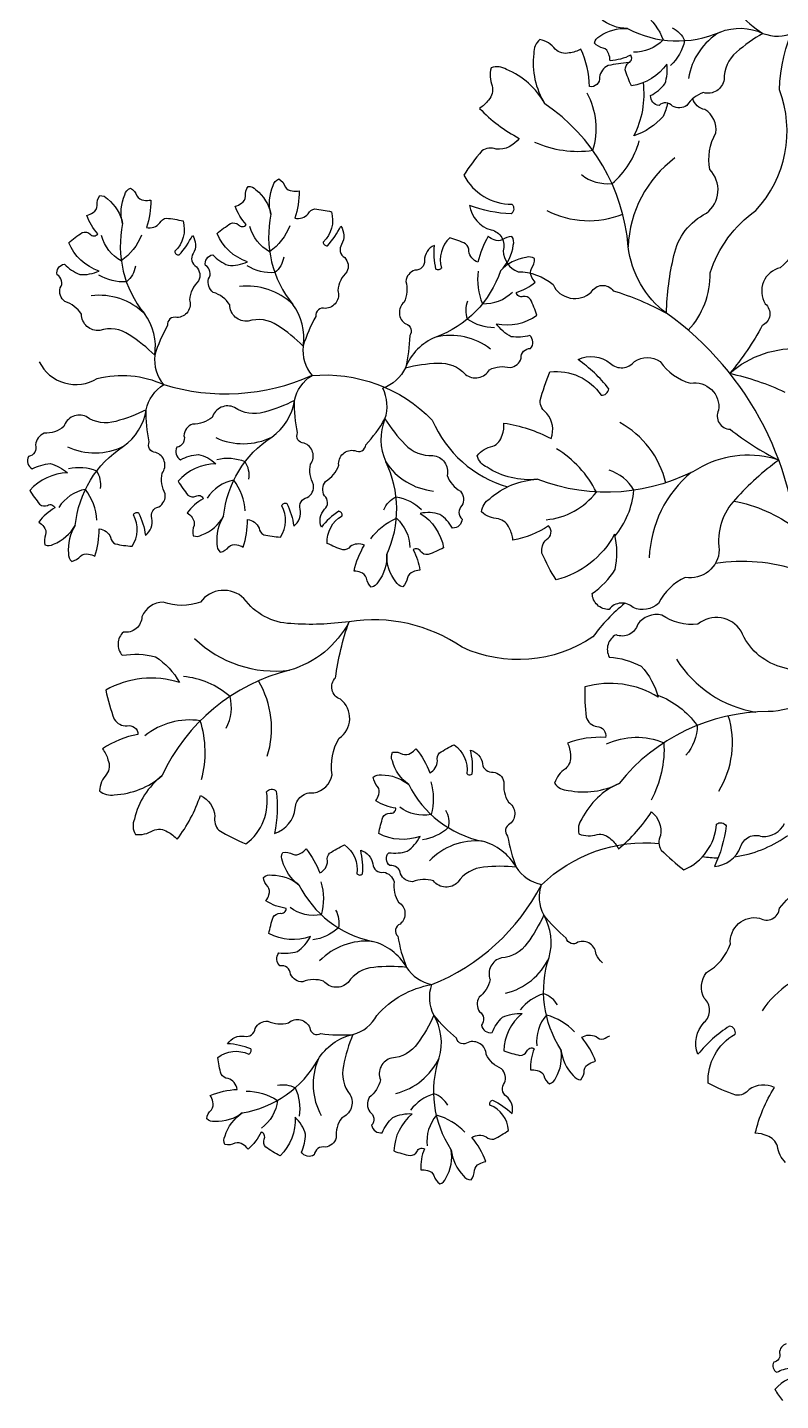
# Model space of a CAD drawing. Header units: millimetres. Extents: x 228.39 to 232.01, y 86.87 to 92.76.
# Drawn here: x 228.6619 to 228.9126, y 90.5705 to 91.0275 of the extents above; entities that cross this region are included whole.
import ezdxf

# ---------------------------------------------------------------- set-up
doc = ezdxf.new("R2010")
doc.units = ezdxf.units.MM
for name, color, linetype in [('62', 62, 'Continuous'), ('63', 63, 'Continuous'), ('CauleArvore', 253, 'Continuous')]:
    doc.layers.add(name, color=color, linetype=linetype)

msp = doc.modelspace()

# ---------------------------------------------------------------- linework, layer by layer
at = {"layer": '62'}
for points in [[(228.8818690948611, 90.92673210807973, 0.1954096761169075), (228.8891655098218, 90.94581401559952, -0.1631901514612794), (228.9043919739122, 90.96661242938447, 0.2835782542006574), (228.9122707912296, 91.0067742443455, -0.2251438523393833), (228.9312410822425, 91.0451925154305, 0.1802530025354734), (228.9690193769532, 91.07688980661739, 0.2002582601934849), (228.9799192365681, 91.09713033928597, -0.4574430062941838), (228.9982526410376, 91.11105669458442)], [(228.8670390677036, 91.03222401690903, -0.1413864367129372), (228.8734952742142, 91.0233836303679, -0.210122964771746), (228.8636110247097, 91.01932237839011, -0.210122964771746)], [(228.8616271753142, 91.02718563946839, 0.2279428046577942), (228.8924567361578, 91.02602095620507, -0.2043996860364329), (228.9067541709604, 91.0255758835169, 0.2049975904848279), (228.9169533416903, 91.02580660081429, 0.2049975904848279)], [(228.8764974187686, 91.02739606140955, -0.1876286218963192), (228.8806630612033, 91.02314592195705, -0.1520058651265381), (228.8760185681973, 91.01490882853386)], [(228.8746183932506, 90.93240988506408, -0.2043996860364353), (228.8618908003579, 90.95455664158541, 0.2279428046577944), (228.8341234190789, 91.00213927970618, 0.2279428046577944)], [(228.8463003125292, 90.97853886233335, 0.1876286218963192), (228.856499075862, 90.97555226958643, 0.152005865126538), (228.8655672492831, 90.98979698089097)], [(228.6998912232613, 90.95844478839501, -0.1413864367129372), (228.6931320823252, 90.94983380410115, -0.210122964771746), (228.6865433911598, 90.95824696668248, -0.210122964771746)], [(228.7492788456489, 90.96151239514417, -0.1413864367129372), (228.7425197047128, 90.95290141085029, -0.210122964771746), (228.7359310135473, 90.96131457343164, -0.210122964771746)], [(228.7471957367078, 90.95109941207916, -0.1876286218963192), (228.7442340092729, 90.9459375875121, -0.1520058651265381), (228.7350462875696, 90.94817517399052)], [(228.6978081143203, 90.94803180533, -0.1876286218963192), (228.6948463868853, 90.94286998076295, -0.1520058651265381), (228.685658665182, 90.94510756724137)], [(228.8193643917425, 90.94651369130527, -0.2279428046577942), (228.7977999854076, 90.92445026708484, 0.2043996860364329), (228.7877339103437, 90.91428715415417, -0.2049975904848279), (228.7801759002782, 90.90743494298565, -0.2049975904848279)], [(228.811970543543, 90.94644415518744, 0.1413864367129372), (228.8133711483493, 90.93558720612798, 0.210122964771746), (228.8233370613225, 90.93944372457143, 0.210122964771746)], [(228.8084316148273, 90.93643188557871, 0.1876286218963192), (228.8083347185457, 90.93048151807996, 0.1520058651265381), (228.8173733592599, 90.92770231002984)], [(228.8956923862649, 90.91240837470632, -0.2043996860364329), (228.9199059453037, 90.92054311526321, 0.2279428046577942), (228.9720119324665, 90.93843448232721, 0.2279428046577942)], [(228.6658148336561, 90.91623897632518, 0.442149186598303), (228.6851065790527, 90.91068315006088, -0.1709273865300307), (228.7072453482695, 90.90865990291452, 0.1802530025354734), (228.7564681597556, 90.91166533952824, -0.2251438523393833), (228.7966720020502, 90.8968502607562, 0.2256520569911392), (228.8216931220827, 90.87460303138054, 0.09065442908466861)], [(228.6778131898864, 90.86179163554313, -0.2279428046577942), (228.6938835530601, 90.8881271958443, 0.2043996860364329), (228.7014155180205, 90.9002879620812, -0.2049975904848279), (228.7072453482695, 90.90865990291452, -0.2049975904848279)], [(228.727200812274, 90.86485924229228, -0.2279428046577942), (228.7432711754477, 90.89119480259346, 0.2043996860364329), (228.750803140408, 90.90335556883035, -0.2049975904848279), (228.756632970657, 90.91172750966368, -0.2049975904848279)], [(228.9119986202134, 90.88352937162918, 0.2043996860364367), (228.8865450336642, 90.88138802227877, -0.2279428046577933), (228.8316174431768, 90.87713423374721)], [(228.8345927443596, 90.86366980295084, 0.2101229647717458), (228.8512939782128, 90.8729002925344, 0.1413864367129372), (228.8380290410946, 90.88725886048368)], [(228.6862080289985, 90.87406742855494, 0.1876286218963192), (228.6849687262022, 90.87988811501262, 0.1520058651265381), (228.6755371221752, 90.88057066085358)], [(228.7355956513861, 90.8771350353041, 0.1876286218963192), (228.7343563485897, 90.88295572176177, 0.1520058651265381), (228.7249247445628, 90.88363826760273)], [(228.8574763000216, 90.85818638949358, 0.1487400713347152), (228.8637945951306, 90.87347124697268, 0.1876286218963192), (228.8555338770413, 90.88015668236666, 0.1876286218963192)], [(228.7343909471983, 90.8665842890275, 0.1413864367129372), (228.7305924690772, 90.87685106070442, 0.210122964771746), (228.7217445382222, 90.87085887617121, 0.210122964771746)], [(228.6850033248108, 90.86351668227834, 0.1413864367129372), (228.6812048466896, 90.87378345395527, 0.210122964771746), (228.6723569158347, 90.86779126942206, 0.210122964771746)], [(228.7805480762868, 90.86694951882528, -0.1876286218963192), (228.7845914335, 90.87131615651423, -0.1520058651265381), (228.7930438455804, 90.86707613842829)], [(228.8970309596753, 90.86990074318119, -0.1106796973527163), (228.9176392686847, 90.86085872557173, -0.1841083703680773)], [(228.7761839713999, 90.85726839555838, -0.1413864367129372), (228.7847012269389, 90.8641452694693, -0.210122964771746), (228.7892365249462, 90.85446935980256, -0.210122964771746)], [(228.9185569804472, 90.84682014384458, 0.1141174530393284), (228.8908822500882, 90.84912345830487, -0.2620553651360283)], [(228.8607365802636, 90.83585143572292, 0.0624996626209866), (228.8501554374182, 90.8247347240391, -0.2620553651360283), (228.8065936934742, 90.8211948974307, 0.1928727074293483), (228.7689696233728, 90.82973253884656)], [(228.7689696233728, 90.82973253884656, -0.2043996860364353), (228.7491771774526, 90.81358541743889, 0.2279428046577944), (228.7067211653941, 90.77847670123181, 0.2279428046577944)], [(228.7280372817853, 90.794315881017, 0.1876286218963192), (228.7293322904279, 90.8048637463163, 0.152005865126538), (228.7138067385358, 90.81150459022281)], [(228.9315912416112, 90.81069876120998, -0.2043996860364367), (228.9084988039133, 90.79978043870031, 0.2279428046577933), (228.8588506584804, 90.7759016496042)], [(228.8717127325223, 90.80526605544733, -0.1487400713347152), (228.8848470016627, 90.79521425484313, -0.1876286218963192), (228.8810554833484, 90.78528657139587, -0.1876286218963192)], [(228.8546689633837, 90.78904154077259, -0.2101229647717458), (228.873747152917, 90.78943629931217, -0.1413864367129372), (228.8694766306322, 90.77036040694199)], [(228.7961342878738, 90.77646405591236, -0.1413864367129372), (228.7962648314872, 90.76551791526515, -0.210122964771746), (228.7858577351409, 90.76794371441866, -0.210122964771746)], [(228.801037828242, 90.76704466893494, -0.1876286218963192), (228.8019654156058, 90.76116624704278, -0.1520058651265381), (228.7934039203637, 90.75715104809788)], [(228.8973113948077, 90.75149529759746, 0.1197327725187678), (228.9144470058168, 90.75821522188863, 0.03023788206227329), (228.9298036613141, 90.76678705297786, -0.1841083703680773)], [(228.7965091264468, 90.70893583712292, 0.1802530025354734), (228.8329794636585, 90.74212969684885, -0.2173875366482725), (228.8721213687024, 90.75593810919314, 0.2835782542006574)], [(228.8866402189979, 90.75151559610632, 0.03334307076131927), (228.8918199970997, 90.7511391807491, 0.03023788206227329)], [(228.7595744982891, 90.74311845287711, -0.1413864367129372), (228.7597050419025, 90.7321723122299, -0.210122964771746), (228.7492979455562, 90.73459811138342, -0.210122964771746)], [(228.8395118230971, 90.68731440110724, -0.2279428046577942), (228.8355270526995, 90.71790753618346, 0.2043996860364329), (228.8337737440161, 90.73210403717113, -0.2049975904848279), (228.8330689160314, 90.74228144015817, -0.2049975904848279)], [(228.7644780386573, 90.7336990658997, -0.1876286218963192), (228.765405626021, 90.72782064400754, -0.1520058651265381), (228.7568441307791, 90.72380544506264)], [(228.7334195965095, 90.66620550056456, 0.2279428046577928), (228.7586302694516, 90.68398864648199, -0.2043996860364349), (228.7702642182257, 90.69231126431256, 0.2049975904848281), (228.7782306915032, 90.6986839888137, -0.1730102318134612), (228.7965091264468, 90.70893583712292, -0.1730102318134612)], [(228.8029520335124, 90.653968798072, -0.2279428046577942), (228.7989672631148, 90.68456193314822, 0.2043996860364329), (228.7972139544314, 90.69875843413588, -0.2049975904848279), (228.7965091264468, 90.70893583712292, -0.2049975904848279)], [(228.8383587634726, 90.7021413654388, 0.1876286218963192), (228.8337447969087, 90.70590003206502, 0.1520058651265381), (228.8259679438612, 90.70052029415093)], [(228.8440330988205, 90.69316520381305, 0.1413864367129372), (228.8346383068791, 90.6987841824641, 0.210122964771746), (228.8314998586318, 90.68856937465911, 0.210122964771746)], [(228.745111038263, 90.67539672504836, -0.1876286218963192), (228.7510011540793, 90.67454654981358, -0.1520058651265381), (228.7523082914256, 90.6651810591535)], [(228.734663536306, 90.67349428923293, -0.1413864367129372), (228.745159815704, 90.67038572758769, -0.210122964771746), (228.7397681997305, 90.66115953481449, -0.210122964771746)], [(228.8017989738879, 90.66879576240356, 0.1876286218963192), (228.797185007324, 90.67255442902977, 0.1520058651265381), (228.7894081542765, 90.66717469111569)], [(228.8074733092358, 90.65981960077781, 0.1413864367129372), (228.7980785172944, 90.66543857942884, 0.210122964771746), (228.7949400690471, 90.65522377162387, 0.210122964771746)]]:
    msp.add_lwpolyline(points, format="xyb", dxfattribs=at)
for centre, radius, start, end in [((228.9033777099437, 91.0073223957935), 0.02165418735251583, 120.2872463401992, 171.41975540487), ((228.8275453070202, 90.99395560965166), 0.02370610377805731, 342.0327875484151, 29.49889450505963), ((228.8451540989111, 91.02155086473452), 0.03525592437372765, 245.8667065243235, 278.0567283438667), ((228.9005308887741, 90.95308266173318), 0.03866819170092113, 126.6829230409548, 177.8154321056262), ((228.7777641880605, 90.9578847280643), 0.03559504258891227, 167.8840744680207, 219.247145238899), ((228.8487099319968, 90.99377442756528), 0.03055347511947142, 242.949985042445, 291.8166944333465), ((228.728376565673, 90.95481712131516), 0.03559504258891227, 167.8840744680207, 219.247145238899), ((228.7351607112828, 90.91978391642698), 0.02165418735251583, 46.01635494946892, 97.14886401413742), ((228.6857730888952, 90.91671630967784), 0.02165418735251583, 46.01635494946892, 97.14886401413742), ((228.735651814235, 90.92438315039853), 0.01822652723244424, 350.8418645715245, 37.05032075690503), ((228.6862641918474, 90.92131554364937), 0.01822652723244424, 350.8418645715245, 37.05032075690503), ((228.8135912837163, 90.8470077504985), 0.1049658643867444, 359.5821735404677, 54.45095799120666), ((228.766535691166, 90.92009446821014), 0.01296417636406003, 173.8549983797717, 220.1949733298514), ((228.8027464227927, 90.90336860237133), 0.02165418735251583, 52.07207001193242, 103.2045790766025), ((228.7171480687785, 90.91702686146098), 0.01296417636406003, 173.8549983797717, 220.1949733298514), ((228.7686497463051, 90.90150049748601), 0.01296417636406003, 340.90250531761, 27.24248026768961), ((228.7977865431312, 90.89039852829481), 0.01822652723244424, 157.8893715093624, 204.0978276947425), ((228.8445944393544, 90.86908483020318), 0.03055347511947142, 12.87783339992797, 61.74454279083043), ((228.7337252848151, 90.91063136098037), 0.02165418735251583, 245.0245630740939, 296.1570721387649), ((228.6843376624275, 90.90756375423122), 0.02165418735251583, 245.0245630740939, 296.1570721387649), ((228.7492365194176, 90.86718855344073), 0.03559504258891227, 334.9315814058618, 26.29465217672758), ((228.7992960370304, 90.8947706631741), 0.02165418735251583, 213.0638618873061, 264.1963709519746), ((228.9075476848474, 90.84963951586384), 0.03866819170092113, 129.6239489019829, 178.011604792319), ((228.7443722335659, 90.85195391446007), 0.03866819170092113, 226.0055660181356, 277.1380750828056), ((228.9107377355873, 90.83778130975954), 0.03866819170092113, 212.1024550352077, 260.4901109255426), ((228.7126126079016, 90.79422560645166), 0.03055347511947142, 342.2726280196243, 31.13933741052608), ((228.8660375567251, 90.78937546943486), 0.03055347511947142, 328.3695170366965, 17.23622642759876), ((228.715862357113, 90.77331117824016), 0.02370610377805731, 81.35543052559544, 128.8215374822393), ((228.6857790711244, 90.7862171287699), 0.03525592437372765, 345.1893495015026, 17.37937132104682), ((228.8206036433714, 90.79149154213884), 0.03559504258891227, 206.6972816068433, 258.060352377721), ((228.8112882486142, 90.7351004834372), 0.02165418735251583, 84.82956208829077, 135.9620711529593), ((228.8087881891632, 90.73899199188197), 0.01822652723244424, 29.65507171034712, 75.86352789572805), ((228.8355407805071, 90.75500778114105), 0.01296417636406003, 212.6682055185941, 259.0081804686739), ((228.7840438537867, 90.7581459391036), 0.03559504258891227, 206.6972816068433, 258.060352377721), ((228.7747284590295, 90.70175488040194), 0.02165418735251583, 84.82956208829077, 135.9620711529593), ((228.7722283995784, 90.70564638884673), 0.01822652723244424, 29.65507171034712, 75.86352789572805), ((228.8159064438037, 90.72706917012371), 0.02165418735251583, 283.8377702129154, 334.9702792775901), ((228.7989809909224, 90.7216621781058), 0.01296417636406003, 212.6682055185941, 259.0081804686739), ((228.9321572160239, 90.68358027283206), 0.03055347511947142, 98.29736539418016, 147.1640747850824), ((228.7786576388638, 90.6757540666917), 0.02165418735251583, 157.6491857757407, 208.7816948404098), ((228.779346654219, 90.69372356708845), 0.02165418735251583, 283.8377702129154, 334.9702792775901)]:
    msp.add_arc(centre, radius, start, end, dxfattribs=at)
at = {"layer": '63'}
for points in [[(228.8984026614075, 91.03234520063049, 0.05360560279891149), (228.9067541709604, 91.0255758835169, 0.05303807838268959), (228.8979085583867, 91.01926612615453, 0.2299676780149515), (228.8938150902102, 91.01022320880816, -0.453009155801419), (228.8869418521022, 91.0058358307202, 0.1775881189196565), (228.8814423394969, 91.00160526621343, -0.3028472262875298), (228.8766511946343, 91.00137552407666, 0.4445358973400413), (228.8721550061898, 91.00156204861618, -0.4200628682774436), (228.8693609988903, 91.00485695753042, 0.1027662192553072), (228.8741024262266, 91.00881207011686, 0.1249756271620583), (228.8747418094264, 91.01536358973324, -0.2129696122085104), (228.8629433057055, 91.00815742912944, -0.03433418913963267), (228.8609128558021, 91.01341260702016, -0.263361124047625), (228.8620719858413, 91.01584286612757, 0.4961733732722903), (228.86271925739, 91.01832865826995, -0.105188829234163), (228.8558289256106, 91.0164604247763, 0.1018354407082667), (228.8554112262356, 91.01869552458226, 0.2548810045278109), (228.8535710749895, 91.02068852750737, -0.1744881383592944), (228.8506172231802, 91.02234555637507, -0.2361518438993939), (228.852393860121, 91.02458806674359, -0.172045804718615), (228.8616271753142, 91.02718563946839, -0.1720458047186181), (228.8526161610955, 91.03047244890416, -0.2361518438993874)], [(228.8620641687359, 91.01583737378837, 0.02359304653415248), (228.8552176623607, 91.0148498771775, 0.2633611240475967), (228.8523645703657, 91.0109797783285, -0.4961733732722993), (228.8489934453398, 91.0078692399184, 0.1051888292341508), (228.8461403481065, 91.02029429753986, -0.1018354407082692), (228.8422682928138, 91.01907216166512, -0.2548810045278139), (228.837581066883, 91.02029429753986, 0.1744881383592873), (228.8324862556332, 91.0235533303638, 0.2361518438993992), (228.830448329038, 91.01886847044035, 0.1720458047186156), (228.8341234190789, 91.00213927970618, 0.1720458047186174), (228.8213663175124, 91.01356856091934, 0.2361518438993921), (228.8162849996329, 91.0140989060123, 0.1744881383592826)], [(228.8162849996329, 91.0140989060123, 0.1744881383592826), (228.8166161225057, 91.00805996949484, -0.2548810045278165), (228.8153743586664, 91.0033779052503, -0.1018354407082663), (228.8124055381774, 91.00060797146234, 0.08115707204633889), (228.8255751601706, 90.99062878981397, -0.268390101702822), (228.817910456636, 90.9870010500155, 0.2633611240476109), (228.8131374911985, 90.98642087765738, 0.034334189139633), (228.8071611034638, 90.97832808349827, 0.2816703646800977), (228.8231687046211, 90.9687267741332, -0.4476480907887908), (228.8228887868947, 90.96545701768017, -0.0804733628518486), (228.8091012219911, 90.96831287051573, 0.2990547326261485), (228.8162486162775, 90.9601684502467, -0.4445358973400563), (228.8202730949839, 90.95321302964311, 0.3028472262875256), (228.8252074389153, 90.94621166403894, -0.1775881189196615), (228.8368502960695, 90.94197386836434, 0.5077713489282397), (228.8495877280878, 90.93942150989619, -0.5541101838924329), (228.8569304431648, 90.93987095491579, -0.0536056027989116), (228.8746183932506, 90.93240988506408, -0.05303807838268965), (228.8771168114008, 90.95165093613552, -0.229967678014949), (228.887917811879, 90.96570551208124, 0.4530091558014059), (228.8890472176502, 90.9802226634628, -0.1775881189196614), (228.8910851442454, 90.9924440336841, 0.3028472262875249), (228.8874168816122, 91.00018423520672, -0.2706667237805238), (228.8833517869637, 91.00382886885379, 0.420062868277418)], [(228.8750452509938, 91.00238243506283, -0.04325406618879267), (228.8735589912412, 90.99794365085737, -0.1249756271620578), (228.8637769488224, 90.9914255852095, 0.1521879076464949), (228.8669227438865, 91.00917343728759, 0.03433418913963278)], [(228.9189208780826, 90.95815079133537, -0.1775881189196616), (228.9124809959396, 90.94756575695288, 0.5077713489282268), (228.9074790206239, 90.93557672233321, -0.5541101838924969), (228.9064790040262, 90.92828855162094, -0.05360560279891149), (228.8956923862649, 90.91240837470632, -0.05303807838268959), (228.9140692036886, 90.90618320635822, -0.2299676780149515)], [(228.9315912416112, 90.81069876120998, -0.05303807838268965), (228.9126111648505, 90.81472577322195, -0.2299676780149539), (228.8994640353642, 90.82661466310346, 0.4530091558014004), (228.8850834427903, 90.82889978866972, -0.1775881189196833), (228.8730638526929, 90.83190719432653, 0.3028472262875391), (228.865055427908, 90.82886877322001, -0.4445358973400543), (228.8578266121578, 90.82535899723266, 0.4200628682774251), (228.8556001346807, 90.81797288855275, -0.1027662192553072), (228.8661821772577, 90.81487621163664, -0.1249756271620594), (228.8718982399471, 90.804604884507, 0.2129696122085123), (228.8474444479525, 90.80799511930336, 0.03433418913963757), (228.8478652243302, 90.79794357838188, 0.2633611240476315), (228.8514951172869, 90.79479053601675, -0.4961733732723008), (228.8543265060571, 90.79118177296368, 0.1051888292341653), (228.841713286245, 90.78933004223532, -0.1018354407082685), (228.8426222998847, 90.78537275497145, -0.2548810045278082), (228.8410297495774, 90.78079809798524, 0.1744881383592801), (228.8373742584387, 90.7759798222404, 0.2361518438994192), (228.8418814086451, 90.77357427566488, 0.1720458047186142), (228.8588506584804, 90.7759016496042, 0.1720458047186181), (228.8464391096544, 90.76409802451836, 0.2361518438993757), (228.8455046688237, 90.75907528844688, 0.1744881383592802), (228.8515507611264, 90.75892308960937, -0.2548810045278265), (228.85611870544, 90.75731138623394, -0.1018354407082649), (228.8586427051109, 90.75413084320688, 0.08115707204633917), (228.8696417292763, 90.76646147487061, -0.2683901017028146), (228.8726457861745, 90.75853154306313, 0.263361124047613), (228.8728429407347, 90.75372748965867, 0.034334189139631), (228.8804326187393, 90.7471239061283, 0.2816703646801013), (228.891281616004, 90.7623136294531, -0.4476480907887236), (228.8945185753952, 90.76177348586566, -0.08047336285184782), (228.8905707808942, 90.74825802213091, 0.2990547326261498), (228.8992599738083, 90.75473218254794, -0.4445358973400735), (228.9065145712409, 90.7581883539443, 0.302847226287535), (228.9138876279695, 90.76254781547456, -0.1775881189196651)], [(228.9143059897173, 90.64973068816252, -0.1744881383592826), (228.9115625469045, 90.65512067129343, 0.2548810045278165), (228.9081392865849, 90.65854776799576, 0.1018354407082663), (228.9041814332089, 90.65945431360389, -0.08115707204633889), (228.910566744139, 90.67469409096914, 0.268390101702822), (228.9021164378768, 90.67398663044519, -0.2633611240476109), (228.8976966017329, 90.67209378932813, -0.034334189139633), (228.888466515899, 90.67609579422006, -0.2816703646800977), (228.8974963464259, 90.6924325808376, 0.4476480907887908), (228.8956136975747, 90.69512057162974, 0.0804733628518486), (228.8851199104644, 90.68573263929768, -0.2990547326261485), (228.8872163658499, 90.69636380581036, 0.4445358973400563), (228.8872079592959, 90.704399615288, -0.3028472262875256), (228.8879635602722, 90.71293166882283, 0.1775881189196615), (228.8959087618855, 90.72243897160637, -0.5077713489282397), (228.9056464244123, 90.73103749686851, 0.5541101838924329), (228.9122235778765, 90.73433272339108, 0.0536056027989116), (228.9237807652648, 90.74966121194157, 0.05303807838268965)], [(228.8533040538317, 90.71615167526637, -0.08789902130899625), (228.8511854503869, 90.7189569618602, 0.5077713489282268), (228.8451669382607, 90.72304347816006, -0.5541101838924969), (228.8412798509175, 90.72440795211566, -0.05360560279891149), (228.8337737440161, 90.73210403717113, -0.05303807838268959), (228.8283010772611, 90.72271746067258, -0.2299676780149515), (228.8196712987367, 90.71781258978072, 0.453009155801419), (228.8159321901823, 90.7105662420252, -0.1775881189196565), (228.8122233576953, 90.70470220957938, 0.3028472262875298), (228.8124336062745, 90.69991016971323, -0.4445358973400413), (228.8130313426863, 90.69544998887449, 0.4200628682774436), (228.8165684112236, 90.6929696566983, -0.1027662192553072), (228.820072415827, 90.69805355289087, -0.1249756271620583), (228.8265377843229, 90.6992905776976, 0.2129696122085104), (228.8204430661271, 90.68688139356584, 0.03433418913963267), (228.8258621899872, 90.68534103060159, 0.263361124047625), (228.8281760108696, 90.68671797457327, -0.4961733732722903), (228.8305920339829, 90.6875903021201, 0.105188829234163), (228.8293630380654, 90.68055776790746, -0.1018354407082667), (228.831627009386, 90.68034663342527, -0.2548810045278109), (228.8337802450498, 90.67869684754702, 0.1744881383592944), (228.8357009712032, 90.67590726044075, 0.2361518438993939), (228.8377712495764, 90.677881909531, 0.172045804718615), (228.8395118230971, 90.68731440110724, 0.1720458047186181), (228.8436105055812, 90.67864247540348, 0.2361518438993874), (228.8461175271739, 90.67726402181134, 0.174488138359288), (228.8472596022383, 90.68045254023326, -0.2548810045278096), (228.8489183953326, 90.68259884467074, -0.1018354407082642), (228.8510527475411, 90.68338286288498, 0.08115707204633878), (228.846425900624, 90.69139612086687, -0.2683901017028241), (228.8511701677862, 90.69160187117059, 0.2633611240475965), (228.8537595009606, 90.69086356534736, 0.01359188383691224), (228.8557245064, 90.69192312434468, 0.2816703646801006)], [(228.9145095984749, 90.58938252039411, 0.3028472262875298), (228.9122378009577, 90.58628995505298, -0.4445358973400413), (228.9103739488369, 90.58320995886658, 0.4200628682774436), (228.9113350926036, 90.5798902511013, -0.1027662192553072), (228.9160685322608, 90.58130232058136, -0.1249756271620583)], [(228.920719028112, 90.57883151722221, 0.2129696122085104), (228.9106975593577, 90.57415224740151, 0.03433418913963267), (228.913303217062, 90.57047476107647, 0.263361124047625)]]:
    msp.add_lwpolyline(points, format="xyb", dxfattribs=at)
for points in [[(228.7617267634218, 90.95489429090031, 0.08047336285184804), (228.7661889654076, 90.96139512503892, -0.299054732626132), (228.7664602325808, 90.95533308487543, 0.4445358973400594), (228.7675319428973, 90.95096250837686, -0.3028472262875131), (228.7682539129764, 90.9462205035531, 0.1775881189196616), (228.7651940610206, 90.93999317499654, -0.5077713489282268), (228.76103837937, 90.93402221077787, 0.5541101838924969), (228.7578978324144, 90.9313560896236, 0.05360560279891149), (228.7536460046929, 90.9214822186997, 0.05303807838268959), (228.7451745689112, 90.92828609080108, 0.2299676780149515), (228.7353605750941, 90.92977483564243, -0.453009155801419), (228.729274223457, 90.93520132735676, 0.1775881189196565), (228.7237112159395, 90.93934804440802, -0.3028472262875298), (228.7221912476377, 90.94389750007934, 0.4445358973400413), (228.7211519181383, 90.94827588975181, -0.4200628682774436), (228.7235660203384, 90.95185848826543, 0.1027662192553072), (228.7286583815129, 90.94836679721017, 0.1249756271620583), (228.7351379039533, 90.94952740442412, -0.2129696122085104), (228.7250031337363, 90.95893058863751, -0.03433418913963267), (228.7295110933583, 90.96230963014652, -0.263361124047625), (228.7321645773185, 90.96185272244288, 0.4961733732722903), (228.7347327553706, 90.96190356067402, -0.105188829234163), (228.7310665828925, 90.96802941961609, 0.1018354407082667), (228.7331047535637, 90.96903738996565, 0.2548810045278109), (228.7345242811149, 90.97134891733934, -0.1744881383592944), (228.7353185029175, 90.97464136276908, -0.2361518438993939), (228.7379586681866, 90.9735391745257, -0.172045804718615), (228.742962027363, 90.96535578339063, -0.1720458047186181), (228.7436829680918, 90.97492039200691, -0.2361518438993874), (228.7455299905295, 90.9771052946791, -0.174488138359288), (228.7477382732765, 90.97453732417904, 0.2548810045278096), (228.7500557279437, 90.9731274940002, 0.1018354407082642), (228.7523292920109, 90.9731599029972, -0.08115707204633878), (228.7508793212166, 90.9640211065461, 0.2683901017028241), (228.755382562176, 90.96552816492442, -0.2633611240475965), (228.7575357049983, 90.96714486457601, -0.03433418913963283), (228.7630885727908, 90.96619340214747, -0.2816703646801006), (228.760345593693, 90.95610661756055, 0.447648090788793)], [(228.7123391410343, 90.95182668415116, 0.08047336285184804), (228.7168013430201, 90.95832751828976, -0.299054732626132), (228.7170726101932, 90.95226547812628, 0.4445358973400594), (228.7181443205097, 90.9478949016277, -0.3028472262875131), (228.7188662905889, 90.94315289680395, 0.1775881189196616), (228.7158064386331, 90.93692556824739, -0.5077713489282268), (228.7116507569824, 90.93095460402871, 0.5541101838924969), (228.7085102100269, 90.92828848287445, 0.05360560279891149), (228.7042583823053, 90.91841461195054, 0.05303807838268959), (228.6957869465236, 90.92521848405192, 0.2299676780149515), (228.6859729527065, 90.92670722889329, -0.453009155801419), (228.6798866010695, 90.93213372060761, 0.1775881189196565), (228.674323593552, 90.93628043765887, -0.3028472262875298), (228.6728036252502, 90.94082989333019, 0.4445358973400413), (228.6717642957508, 90.94520828300266, -0.4200628682774436), (228.6741783979509, 90.94879088151629, 0.1027662192553072), (228.6792707591254, 90.94529919046101, 0.1249756271620583), (228.6857502815657, 90.94645979767496, -0.2129696122085104), (228.6756155113488, 90.95586298188836, -0.03433418913963267), (228.6801234709708, 90.95924202339737, -0.263361124047625), (228.682776954931, 90.95878511569373, 0.4961733732722903), (228.6853451329831, 90.95883595392486, -0.105188829234163), (228.681678960505, 90.96496181286693, 0.1018354407082667), (228.6837171311761, 90.9659697832165, 0.2548810045278109), (228.6851366587273, 90.96828131059019, -0.1744881383592944), (228.68593088053, 90.97157375601992, -0.2361518438993939), (228.6885710457991, 90.97047156777654, -0.172045804718615), (228.6935744049755, 90.96228817664148, -0.1720458047186181), (228.6942953457043, 90.97185278525775, -0.2361518438993874), (228.696142368142, 90.97403768792995, -0.174488138359288), (228.698350650889, 90.97146971742988, 0.2548810045278096), (228.7006681055562, 90.97005988725104, 0.1018354407082642), (228.7029416696233, 90.97009229624804, -0.08115707204633878), (228.7014916988291, 90.96095349979694, 0.2683901017028241), (228.7059949397884, 90.96246055817527, -0.2633611240475965), (228.7081480826108, 90.96407725782686, -0.03433418913963283), (228.7137009504032, 90.96312579539833, -0.2816703646801006), (228.7109579713054, 90.9530390108114, 0.447648090788793)], [(228.7978892774539, 90.94712819173265, -0.08047336285184804), (228.7973822556631, 90.95499680151855, 0.299054732626132), (228.7940470755883, 90.94992743363969, -0.4445358973400594), (228.7908897682499, 90.94672089152965, 0.3028472262875131), (228.787842868517, 90.94301626569674, -0.1775881189196616), (228.7872850263305, 90.936100260561, 0.5077713489282268), (228.7877998519198, 90.92884374222955, -0.5541101838924969), (228.7891337116773, 90.92494604350637, -0.05360560279891149), (228.7877339103437, 90.91428715415417, -0.05303807838268959), (228.7984938569624, 90.91579760062336, -0.2299676780149515), (228.8076873534585, 90.91205454598548, 0.453009155801419), (228.8156933168916, 90.91360213704378, -0.1775881189196565), (228.8225947530329, 90.91431802399765, 0.3028472262875298), (228.8262287174995, 90.91744886299051, -0.4445358973400413), (228.8293622031861, 90.92067868796784, 0.4200628682774436), (228.8291214542429, 90.92499203255049, -0.1027662192553072), (228.8229595682536, 90.92459806578606, -0.1249756271620583), (228.8179866228458, 90.92891095740666, 0.2129696122085104), (228.8315057615009, 90.931803418422, 0.03433418913963267), (228.8293619153742, 90.93701336518355, 0.263361124047625), (228.8268483698735, 90.93797867901458, -0.4961733732722903), (228.8246679429979, 90.93933656769677, 0.105188829234163), (228.8309525034405, 90.94272349380475, -0.1018354407082667), (228.8297172230322, 90.94463247945778, -0.2548810045278109), (228.8296805158826, 90.94734483449594, 0.1744881383592944), (228.8306830024535, 90.9505799551822, 0.2361518438993939), (228.8278506909034, 90.95098406266231, 0.172045804718615), (228.8193643917425, 90.94651369130527, 0.1720458047186181), (228.8236394852835, 90.95510002164677, 0.2361518438993874), (228.823170699686, 90.95792234899065, 0.174488138359288), (228.8199593553958, 90.95684612734556, -0.2548810045278096), (228.8172468703682, 90.95682078483144, -0.1018354407082642), (228.815310129418, 90.95801207757555, 0.08115707204633878), (228.811879280246, 90.94941851662342, -0.2683901017028241), (228.8087815400986, 90.95301774016089, 0.2633611240475965), (228.8077589861541, 90.95550854830432, 0.03433418913963283), (228.8025013659617, 90.9575326657381, 0.2816703646801006), (228.7996962878802, 90.94746297385649, -0.447648090788793)], [(228.8157708642674, 90.87063361483087, -0.1720458047186142), (228.8316174431768, 90.87713423374721, -0.1720458047186181), (228.8149589513933, 90.88111754404501, -0.2361518438993757), (228.8116306112838, 90.88499352255695, -0.1744881383592802), (228.8167842907426, 90.88815864256323, 0.2548810045278265), (228.8199270632899, 90.89184465446486, 0.1018354407082649), (228.8205146428483, 90.89586226302575, -0.08115707204633917), (228.8362156721181, 90.89071438096754, 0.2683901017028146), (228.8348356370867, 90.89908120113, -0.263361124047613), (228.8325958771754, 90.90333576039899, -0.034334189139631), (228.8358479937712, 90.91285596340647, -0.2816703646801013), (228.8528537176296, 90.90515961411721, 0.4476480907887236), (228.8553827767289, 90.90725091066915, 0.08047336285184782), (228.8451868033436, 90.91696147028814, -0.2990547326261498), (228.8559514366956, 90.91572070624906, 0.4445358973400735), (228.8639609097448, 90.91637081862842, -0.302847226287535), (228.8725260548963, 90.91629899320887, 0.1775881189196651), (228.8826374896875, 90.90913841213222, -0.5077713489282355), (228.8919861937987, 90.90011852080185, 0.5541101838924959), (228.8957961415842, 90.89382552760316, 0.05360560279891149), (228.9119986202134, 90.88352937162918, 0.05303807838268965), (228.8976007607707, 90.8705231506924, 0.2299676780149539), (228.8921930510818, 90.85364270661458, -0.4530091558014004), (228.8808999312267, 90.84445093390362, 0.1775881189196833), (228.8720115299475, 90.83581893775013, -0.3028472262875391), (228.8635595698215, 90.83442924699865, 0.4445358973400543), (228.8555455040007, 90.8338384393727, -0.4200628682774251), (228.8499137571435, 90.83911055761155, 0.1027662192553072), (228.8575138496479, 90.84709852524739, 0.1249756271620594), (228.8573050445171, 90.85885139443285, -0.2129696122085123), (228.8378527805453, 90.84364971487896, -0.03433418913963757), (228.8331736745471, 90.85255569571846, -0.2633611240476315), (228.8347316808413, 90.85710436754884, 0.4961733732723008), (228.835370312833, 90.86164662275084, -0.1051888292341653), (228.8235304644433, 90.85692007952905, 0.1018354407082685), (228.8223313248685, 90.86079931818712, 0.2548810045278082), (228.8186585130111, 90.86395750692158, -0.1744881383592801), (228.8130789697543, 90.86629140787583, -0.2361518438994192)], [(228.7482672551081, 90.8690738752298, -0.08047336285184804), (228.7505250707619, 90.86151911781921, 0.299054732626132), (228.7526391276353, 90.86720705948194, -0.4445358973400594), (228.7549973770195, 90.87103970370943, 0.3028472262875131), (228.7571363859641, 90.87533301144107, -0.1775881189196616), (228.7561298598897, 90.88219808392459, 0.5077713489282268), (228.7540016350567, 90.88915457461619, -0.5541101838924969), (228.7518280715152, 90.89265412583318, -0.05360560279891149), (228.750803140408, 90.90335556883035, -0.05303807838268959), (228.740655523314, 90.89947178625563, -0.2299676780149515), (228.7308569640785, 90.9010589449601, 0.453009155801419), (228.7234015842089, 90.89775624915579, -0.1775881189196565), (228.7168362075972, 90.89551166792785, 0.3028472262875298), (228.7139964607008, 90.89164596125141, -0.4445358973400413), (228.7116666455497, 90.88779596601842, 0.4200628682774436), (228.7128680752581, 90.88364633131182, -0.1027662192553072), (228.7187848748295, 90.88541141816191, -0.1249756271620583), (228.7245979946436, 90.88232291396297, 0.2129696122085104), (228.7120711587007, 90.87647382668709, 0.03433418913963267), (228.7153282308311, 90.87187696878078, 0.263361124047625), (228.717994190716, 90.87149960997453, -0.4961733732722903), (228.7204235006979, 90.8706649986608, 0.105188829234163), (228.7150579990843, 90.86595560795153, -0.1018354407082667), (228.7166897352407, 90.8643720736051, -0.2548810045278109), (228.7173334640236, 90.86173695870781, 0.1744881383592944), (228.7170816143729, 90.85835945120476, 0.2361518438993939), (228.7199324391854, 90.85860046875726, 0.172045804718615), (228.727200812274, 90.86485924229228, 0.1720458047186181), (228.7249590596427, 90.85553314779045, 0.2361518438993874), (228.7260485227075, 90.8528877060877, 0.174488138359288), (228.7289369307221, 90.85465634520325, -0.2548810045278096), (228.7315747196058, 90.85528902764575, -0.1018354407082642), (228.7337292026204, 90.85456215293165, 0.08115707204633878), (228.7351465709353, 90.8637060625407, -0.2683901017028241), (228.7389722339864, 90.86089275375686, 0.2633611240475965), (228.7405270677209, 90.85869451950298, 0.03433418913963283), (228.7461046062392, 90.85790036237114, 0.2816703646801006), (228.746581260901, 90.86834258234427, -0.447648090788793)], [(228.6988796327206, 90.86600626848065, -0.08047336285184804), (228.7011374483743, 90.85845151107006, 0.299054732626132), (228.7032515052478, 90.86413945273279, -0.4445358973400594), (228.705609754632, 90.86797209696027, 0.3028472262875131), (228.7077487635766, 90.87226540469192, -0.1775881189196616), (228.7067422375022, 90.87913047717544, 0.5077713489282268), (228.7046140126691, 90.88608696786704, -0.5541101838924969), (228.7024404491276, 90.88958651908402, -0.05360560279891149), (228.7014155180205, 90.9002879620812, -0.05303807838268959), (228.6912679009265, 90.89640417950648, -0.2299676780149515), (228.6814693416909, 90.89799133821096, 0.453009155801419), (228.6740139618214, 90.89468864240663, -0.1775881189196565), (228.6674485852096, 90.8924440611787, 0.3028472262875298), (228.6646088383132, 90.88857835450226, -0.4445358973400413), (228.6622790231621, 90.88472835926926, 0.4200628682774436), (228.6634804528705, 90.88057872456267, -0.1027662192553072), (228.669397252442, 90.88234381141275, -0.1249756271620583), (228.6752103722561, 90.87925530721381, 0.2129696122085104), (228.6626835363132, 90.87340621993795, 0.03433418913963267), (228.6659406084435, 90.86880936203163, 0.263361124047625), (228.6686065683285, 90.86843200322538, -0.4961733732722903), (228.6710358783103, 90.86759739191164, 0.105188829234163), (228.6656703766968, 90.86288800120238, -0.1018354407082667), (228.6673021128532, 90.86130446685594, -0.2548810045278109), (228.6679458416361, 90.85866935195865, 0.1744881383592944), (228.6676939919853, 90.85529184445562, 0.2361518438993939), (228.6705448167979, 90.8555328620081, 0.172045804718615), (228.6778131898864, 90.86179163554313, 0.1720458047186181), (228.6755714372551, 90.8524655410413, 0.2361518438993874), (228.67666090032, 90.84982009933854, 0.174488138359288), (228.6795493083345, 90.8515887384541, -0.2548810045278096), (228.6821870972182, 90.8522214208966, -0.1018354407082642), (228.6843415802329, 90.8514945461825, 0.08115707204633878), (228.6857589485478, 90.86063845579154, -0.2683901017028241), (228.6895846115989, 90.8578251470077, 0.2633611240475965), (228.6911394453334, 90.85562691275382, 0.03433418913963283), (228.6967169838517, 90.85483275562198, 0.2816703646801006), (228.6971936385134, 90.86527497559511, -0.447648090788793)], [(228.7655361775937, 90.86650822497914, 0.08047336285184804), (228.7597303938074, 90.86117296812627, -0.299054732626132), (228.7608247930163, 90.86714156990512, 0.4445358973400594), (228.76075998549, 90.87164115898823, -0.3028472262875131), (228.7611192725845, 90.87642433401403, 0.1775881189196616), (228.765497083004, 90.8818073713419, -0.5077713489282268), (228.7708853788088, 90.88669494456408, 0.5541101838924969), (228.7745436110641, 90.8885892977402, 0.05360560279891149), (228.7809004161364, 90.89725892260341, 0.05303807838268959), (228.7876312659918, 90.88872935286052, 0.2299676780149515), (228.7968618631417, 90.8850787485133, -0.453009155801419), (228.8015770446171, 90.87842611352934, 0.1775881189196565), (228.8060690504399, 90.87313799490066, -0.3028472262875298), (228.8065306160589, 90.86836360407845, 0.4445358973400413), (228.8065621153888, 90.86386365855384, -0.4200628682774436), (228.803406422355, 90.86091331907863, 0.1027662192553072), (228.7992262683252, 90.86545758591106, 0.1249756271620583), (228.7926514671726, 90.86577884898777, -0.2129696122085104), (228.8004207121838, 90.85434327848785, -0.03433418913963267), (228.795270063209, 90.85206064040617, -0.263361124047625), (228.7927865065332, 90.85310068272007, 0.4961733732722903), (228.7902722775276, 90.85362677733193, -0.105188829234163), (228.7924720999596, 90.8468350360467, 0.1018354407082667), (228.7902598584219, 90.84630955408733, 0.2548810045278109), (228.7883583361217, 90.84437501791302, -0.1744881383592944), (228.7868463434558, 90.84134436396413, -0.2361518438993939), (228.7845204017585, 90.84301028316771, -0.172045804718615), (228.7814785972685, 90.85210692644762, -0.1720458047186181), (228.7786321591828, 90.84294727122807, -0.2361518438993874), (228.7763424011197, 90.84123195796657, -0.174488138359288), (228.7747658981765, 90.84422956095054, 0.2548810045278096), (228.7728234119223, 90.84612296117776, 0.1018354407082642), (228.770600431602, 90.84660098043014, -0.08115707204633878), (228.7740619076449, 90.85518225070224, 0.2683901017028241), (228.769335449329, 90.85472290782221, -0.2633611240475965), (228.766874718505, 90.85362995512943, -0.03433418913963283), (228.7616764002157, 90.85580184565067, -0.2816703646801006), (228.7666104705568, 90.86501716482597, 0.447648090788793)], [(228.6978092180327, 90.75893651024137, 0.1744881383592826), (228.7037147510591, 90.76024152989386, -0.2548810045278165), (228.7085361315963, 90.75977463296981, -0.1018354407082663), (228.7117504100115, 90.75729373745494, 0.08115707204633889), (228.7194643871551, 90.77190597775015, -0.268390101702822), (228.724285845464, 90.76493018273491, 0.2633611240476109), (228.7256315456234, 90.76031424403143, 0.034334189139633), (228.7345855861413, 90.75572777632092, 0.2816703646800977), (228.741466946971, 90.77307929814076, -0.4476480907887908), (228.7447388606817, 90.77333275793129, -0.0804733628518486), (228.7441542287424, 90.75926467181826, 0.2990547326261485), (228.7510332420504, 90.76763700736532, -0.4445358973400563), (228.7572448532569, 90.77273506492185, 0.3028472262875256), (228.7633544100791, 90.77873841280388, -0.1775881189196615), (228.765650161221, 90.7909139851349, 0.5077713489282397), (228.7661054224405, 90.8038966445463, -0.5541101838924329), (228.7644724394125, 90.81106956807564, -0.0536056027989116), (228.7689696233728, 90.82973253884656, -0.05303807838268965), (228.7495779841734, 90.82908102618505, -0.229967678014949), (228.7339593490351, 90.83746261032896, 0.4530091558014059), (228.7194509867219, 90.83622541001405, -0.1775881189196614), (228.7070609076251, 90.83625663290867, 0.3028472262875249), (228.7000171762646, 90.83138295679325, -0.4445358973400437), (228.6938434715772, 90.82623905991801, 0.420062868277418), (228.6934569619647, 90.8185343591641, -0.1027662192553043), (228.7044730589084, 90.8180710653564, -0.1249756271620578), (228.7124896627804, 90.80947411263855, 0.2129696122085104), (228.6879376746993, 90.80688924974926, 0.03433418913963278), (228.6907613155565, 90.79723328889774, 0.2633611240475967), (228.6950424805049, 90.79504481323693, -0.4961733732722993), (228.6986580356036, 90.79222210275422, 0.1051888292341508), (228.6868592750329, 90.78739390746878, -0.1018354407082692), (228.6886925176446, 90.78377097360068, -0.2548810045278139), (228.6882458255957, 90.77894767916266, 0.1744881383592873), (228.6858551666901, 90.77339221819025, 0.2361518438993992), (228.6908082794173, 90.77214012729021, 0.1720458047186156), (228.7067211653941, 90.77847670123181, 0.1720458047186174), (228.6975094161729, 90.76403662554935, 0.2361518438993921)], [(228.8099817427118, 90.77910942075951, 0.08047336285184804), (228.8093840463522, 90.78697166281384, -0.299054732626132), (228.8133950023496, 90.7824181862508, 0.4445358973400594), (228.8169694770351, 90.7796843916984, -0.3028472262875131), (228.8205042415214, 90.77644197121819, 0.1775881189196616), (228.8220232111497, 90.76967181271114, -0.5077713489282268), (228.8225276324739, 90.76241456372753, 0.5541101838924969), (228.821751619262, 90.758368696616, 0.05360560279891149), (228.8246274014764, 90.74801006530433, 0.05303807838268959), (228.8137619593703, 90.74800184262082, 0.2299676780149515), (228.8051818384996, 90.74301061414569, -0.453009155801419), (228.7970381576876, 90.74342407684891, 0.1775881189196565), (228.7901044047791, 90.743168370871, -0.3028472262875298), (228.786068531879, 90.74576058623202, 0.4445358973400413), (228.7825143909479, 90.74852076451867, -0.4200628682774436), (228.7821499302927, 90.75282542129631, 0.1027662192553072), (228.7883063991806, 90.7532965259441, 0.1249756271620583), (228.7926277516144, 90.75826212090371, -0.2129696122085104), (228.7788370443333, 90.75923671486397, -0.03433418913963267), (228.780231689945, 90.7646951564997, -0.263361124047625), (228.7825856495993, 90.76600229678405, 0.4961733732722903), (228.784554892701, 90.76765160107355, -0.105188829234163), (228.7778586479797, 90.77012693439443, 0.1018354407082667), (228.7788149982113, 90.77218982996739, 0.2548810045278109), (228.7784722577869, 90.77488069344764, -0.1744881383592944), (228.7770274599915, 90.77794395062097, -0.2361518438993939), (228.7797754929636, 90.77873994456357, -0.172045804718615), (228.7888032919804, 90.77549952199395, -0.1720458047186181), (228.7833701060398, 90.78340407663366, -0.2361518438993874), (228.7834398331211, 90.78626422168357, -0.174488138359288), (228.7867700740789, 90.78564739079683, 0.2548810045278096), (228.7894594779154, 90.78600140248015, 0.1018354407082642), (228.7912107108517, 90.7874516876636, -0.08115707204633878), (228.7958089492859, 90.77942197912712, 0.2683901017028241), (228.7983732461697, 90.78341882608261, -0.2633611240475965), (228.79903764051, 90.78602810221545, -0.03433418913963283), (228.8039607599316, 90.78876717443687, -0.2816703646801006), (228.8081456779545, 90.77918836350987, 0.447648090788793)], [(228.7734219531271, 90.74576381772427, 0.08047336285184804), (228.7728242567675, 90.7536260597786, -0.299054732626132), (228.7768352127649, 90.74907258321555, 0.4445358973400594), (228.7804096874504, 90.74633878866315, -0.3028472262875131), (228.7839444519367, 90.74309636818295, 0.1775881189196616), (228.7854634215651, 90.73632620967588, -0.5077713489282268), (228.7859678428892, 90.72906896069229, 0.5541101838924969), (228.7851918296773, 90.72502309358076, 0.05360560279891149), (228.7880676118917, 90.71466446226908, 0.05303807838268959), (228.7772021697855, 90.71465623958558, 0.2299676780149515), (228.7686220489149, 90.70966501111045, -0.453009155801419), (228.7604783681029, 90.71007847381367, 0.1775881189196565), (228.7535446151944, 90.70982276783576, -0.3028472262875298), (228.7495087422943, 90.71241498319678, 0.4445358973400413), (228.7459546013632, 90.71517516148343, -0.4200628682774436), (228.745590140708, 90.71947981826106, 0.1027662192553072), (228.7517466095959, 90.71995092290885, 0.1249756271620583), (228.7560679620297, 90.72491651786846, -0.2129696122085104), (228.7422772547486, 90.72589111182873, -0.03433418913963267), (228.7436719003603, 90.73134955346445, -0.263361124047625), (228.7460258600146, 90.73265669374881, 0.4961733732722903), (228.7479951031163, 90.73430599803831, -0.105188829234163), (228.7412988583949, 90.73678133135918, 0.1018354407082667), (228.7422552086266, 90.73884422693214, 0.2548810045278109), (228.7419124682022, 90.74153509041238, -0.1744881383592944), (228.7404676704068, 90.74459834758571, -0.2361518438993939), (228.7432157033789, 90.74539434152831, -0.172045804718615), (228.7522435023957, 90.7421539189587, -0.1720458047186181), (228.7468103164551, 90.75005847359841, -0.2361518438993874), (228.7468800435364, 90.75291861864831, -0.174488138359288), (228.7502102844942, 90.75230178776158, 0.2548810045278096), (228.7528996883307, 90.75265579944491, 0.1018354407082642), (228.754650921267, 90.75410608462836, -0.08115707204633878), (228.7592491597012, 90.74607637609188, 0.2683901017028241), (228.761813456585, 90.75007322304737, -0.2633611240475965), (228.7624778509253, 90.7526824991802, -0.03433418913963283), (228.7674009703468, 90.75542157140163, -0.2816703646801006), (228.7715858883698, 90.74584276047463, 0.447648090788793)], [(228.7362264817405, 90.68750525501815, 0.08047336285184804), (228.7285385081257, 90.68925658387306, -0.299054732626132), (228.7340735662762, 90.69174355956532, 0.4445358973400594), (228.7377412091599, 90.69435102914517, -0.3028472262875131), (228.7418830532392, 90.69677032205149, 0.1775881189196616), (228.7487997990101, 90.69622173943866, -0.5077713489282268), (228.7558822229363, 90.69456000088763, 0.5541101838924969), (228.7595183423367, 90.6926235420331, 0.05360560279891149), (228.7702642182257, 90.69231126431256, 0.05303807838268959), (228.7670626304649, 90.68192821391372, 0.2299676780149515), (228.7692967448451, 90.67225662827425, -0.453009155801419), (228.7664962436439, 90.66459845084113, 0.1775881189196565), (228.7646924420747, 90.65789855421195, -0.3028472262875298), (228.7610237728625, 90.65480845441496, 0.4445358973400413), (228.7573369296994, 90.65222820453889, -0.4200628682774436), (228.7531166937927, 90.65315151945497, 0.1027662192553072), (228.7544851130539, 90.65917243944136, 0.1249756271620583), (228.7510175297625, 90.66476771300728, -0.2129696122085104), (228.7460129117249, 90.65188022919553, -0.03433418913963267), (228.7412099796263, 90.65482496428197, -0.263361124047625), (228.7406564790911, 90.65745999349137, 0.4961733732722903), (228.7396624441474, 90.65982854105555, -0.105188829234163), (228.7353196187556, 90.65416225161417, 0.1018354407082667), (228.7336312579842, 90.65568526895362, 0.2548810045278109), (228.7309592229894, 90.656152651296, -0.1744881383592944), (228.7276058840173, 90.65567714849026, -0.2361518438993939), (228.7276571239745, 90.65853768446085, -0.172045804718615), (228.7334195965095, 90.66620550056456, -0.1720458047186181), (228.7242628872831, 90.66334959971547, -0.2361518438993874), (228.7215509591355, 90.66426104762668, -0.174488138359288), (228.7231239561833, 90.66726049181975, 0.2548810045278096), (228.7235801390441, 90.6699344616149, 0.1018354407082642), (228.7227118468632, 90.67203594028454, -0.08115707204633878), (228.731741498062, 90.67405718126648, 0.2683901017028241), (228.7286804362722, 90.67768765021866, -0.2633611240475965), (228.7263838364881, 90.67909312921488, -0.03433418913963283), (228.725221178013, 90.68460564649314, -0.2816703646801006), (228.7356087230763, 90.6857744344082, 0.447648090788793)], [(228.8167252068602, 90.67045691016568, -0.08047336285184804), (228.8232196789837, 90.6659854537031, 0.299054732626132), (228.8213018307402, 90.67174251675104, -0.4445358973400594), (228.8207371254211, 90.67620699990533, 0.3028472262875131), (228.8197128531201, 90.68089301279446, -0.1775881189196616), (228.8146256608022, 90.68561135882496, 0.5077713489282268), (228.808607148676, 90.68969787512482, -0.5541101838924969), (228.8047200613328, 90.6910623490804, -0.05360560279891149), (228.7972139544314, 90.69875843413588, -0.05303807838268959), (228.7917412876764, 90.68937185763734, -0.2299676780149515), (228.783111509152, 90.68446698674548, 0.453009155801419), (228.7793724005976, 90.67722063898995, -0.1775881189196565), (228.7756635681106, 90.67135660654414, 0.3028472262875298), (228.7758738166898, 90.66656456667799, -0.4445358973400413), (228.7764715531015, 90.66210438583923, 0.4200628682774436), (228.7800086216389, 90.65962405366305, -0.1027662192553072), (228.7835126262423, 90.66470794985563, -0.1249756271620583), (228.7899779947381, 90.66594497466235, 0.2129696122085104), (228.7838832765424, 90.6535357905306, 0.03433418913963267), (228.7893024004025, 90.65199542756635, 0.263361124047625), (228.7916162212849, 90.65337237153803, -0.4961733732722903), (228.7940322443982, 90.65424469908486, 0.105188829234163), (228.7928032484807, 90.6472121648722, -0.1018354407082667), (228.7950672198014, 90.64700103039002, -0.2548810045278109), (228.7972204554651, 90.64535124451177, 0.1744881383592944), (228.7991411816185, 90.64256165740551, 0.2361518438993939), (228.8012114599917, 90.64453630649574, 0.172045804718615), (228.8029520335124, 90.653968798072, 0.1720458047186181), (228.8070507159964, 90.64529687236823, 0.2361518438993874), (228.8095577375892, 90.6439184187761, 0.174488138359288), (228.8106998126536, 90.64710693719802, -0.2548810045278096), (228.8123586057479, 90.64925324163548, -0.1018354407082642), (228.8144929579564, 90.65003725984974, 0.08115707204633878), (228.8098661110393, 90.65805051783161, -0.2683901017028241), (228.8146103782015, 90.65825626813535, 0.2633611240475965), (228.8171997113759, 90.65751796231211, 0.03433418913963283), (228.8220434577121, 90.66039506900172, 0.2816703646801006), (228.8158698533904, 90.66883033825128, -0.447648090788793)]]:
    msp.add_lwpolyline(points, format="xyb", close=True, dxfattribs=at)
at = {"layer": 'CauleArvore'}
for centre, radius, start, end in [((229.3267349443003, 91.57081528467094), 0.585933220369027, 213.0293211434589, 273.4722346771137), ((229.3199318836804, 91.50611164870097), 0.5552535696283377, 213.1750367833898, 249.1691946138029)]:
    msp.add_arc(centre, radius, start, end, dxfattribs=at)

doc.saveas('drawing.dxf')
